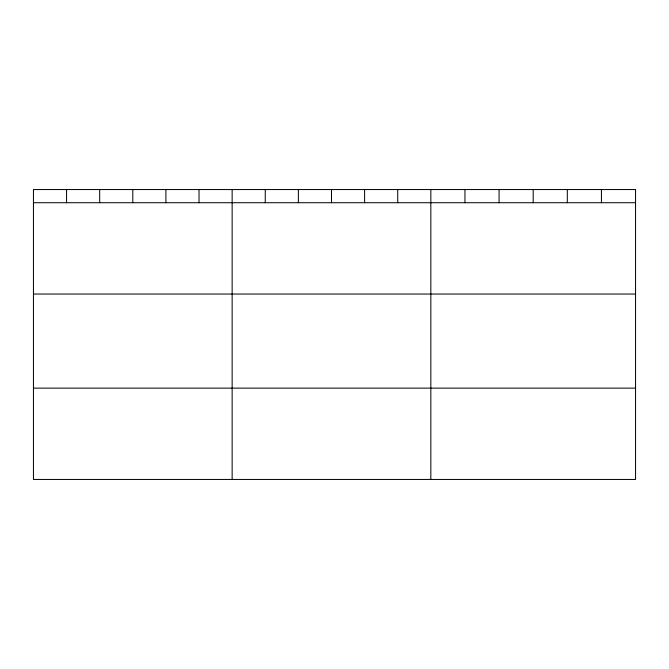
<?xml version="1.0" encoding="UTF-8"?>
<svg xmlns="http://www.w3.org/2000/svg" width="669" height="669" viewBox="0 0 669 669"><rect width="100%" height="100%" fill="white"/><g stroke="black" fill="none" stroke-linecap="round" stroke-linejoin="round"><path stroke-width="1" d="M33.45 202.724L635.55 202.724M33.45 294.042L635.55 294.042M33.45 388.129L635.55 388.129M601.431 189.553L601.431 202.724M567.312 189.553L567.312 202.724M533.193 189.553L533.193 202.724M499.074 189.553L499.074 202.724M464.955 189.553L464.955 202.724M430.836 189.553L430.836 479.447M397.721 189.553L397.721 202.724M364.605 189.553L364.605 202.724M331.49 189.553L331.49 202.724M298.374 189.553L298.374 202.724M265.259 189.553L265.259 202.724M232.143 189.553L232.143 479.447M199.028 189.553L199.028 202.724M165.912 189.553L165.912 202.724M132.797 189.553L132.797 202.724M99.681 189.553L99.681 202.724M66.566 189.553L66.566 202.724M635.55 189.553L33.45 189.553L33.45 479.447L635.55 479.447L635.55 189.553"/></g></svg>
